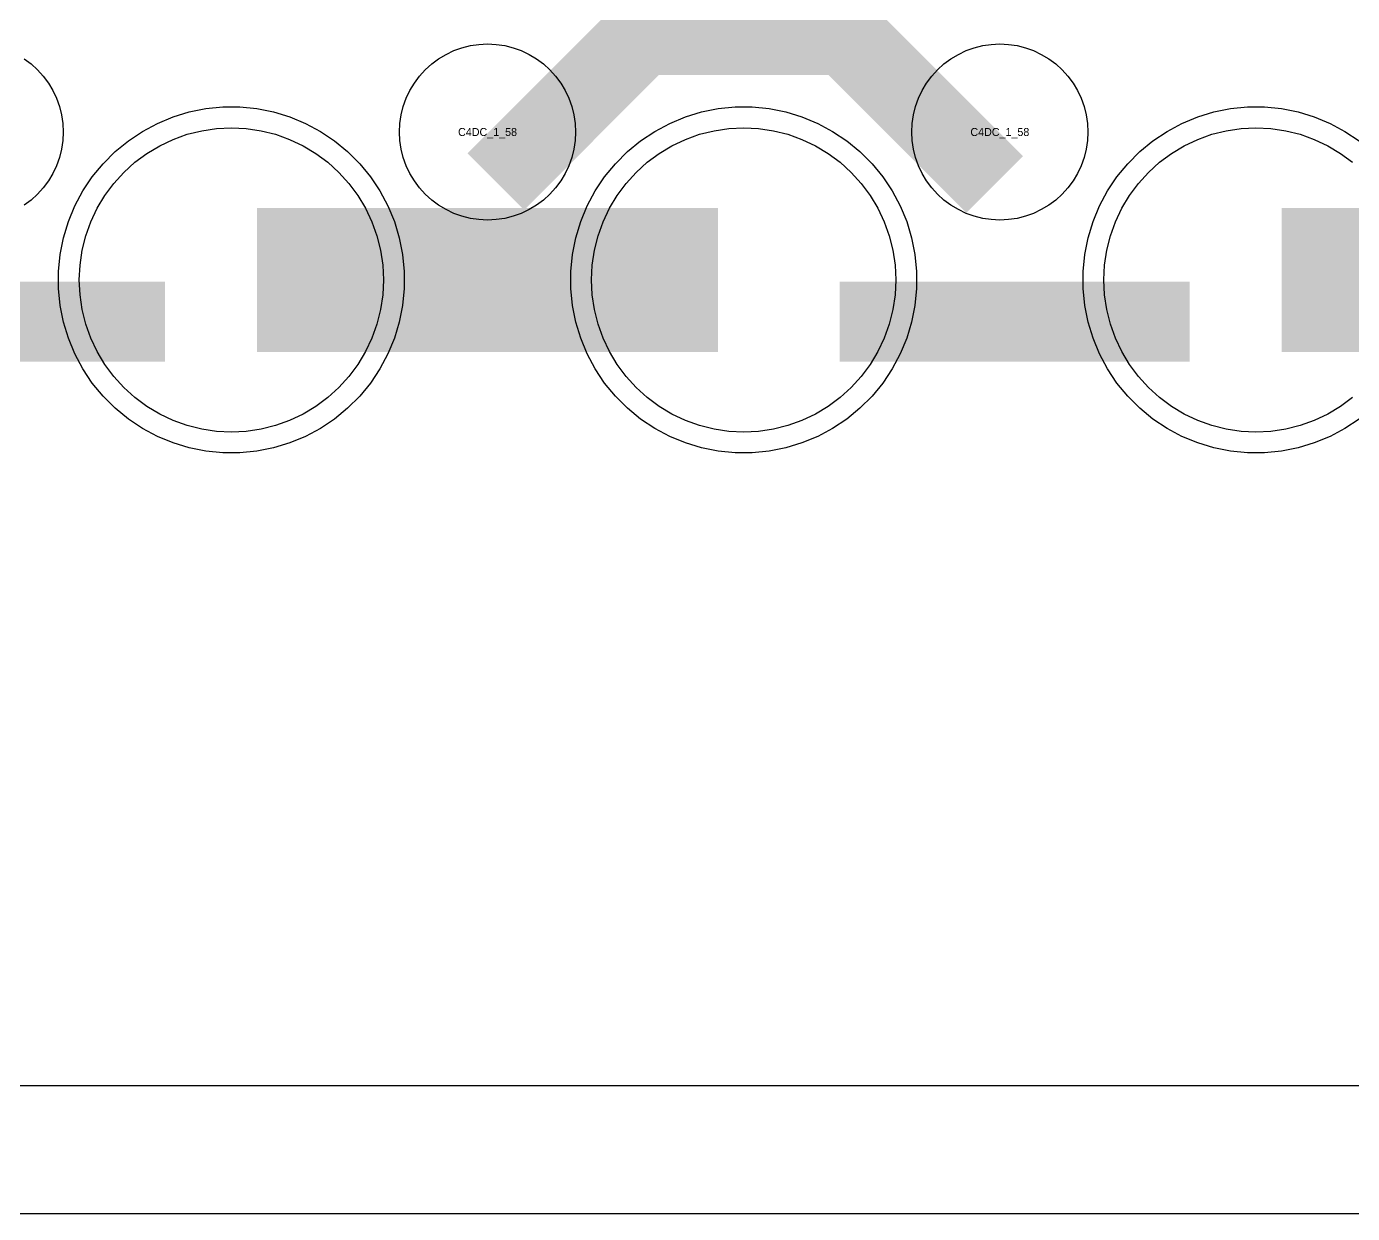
# Model space of a CAD drawing. Extents: x -11880 to 11880, y -14992 to 14992.
# Drawn here: x 6416 to 6830.1, y -14992.5 to -14621.9 of the extents above; entities that cross this region are included whole.
import ezdxf
from ezdxf.enums import TextEntityAlignment as Align

# ---------------------------------------------------------------- set-up
doc = ezdxf.new("R2010")
doc.units = 0
doc.header["$MEASUREMENT"] = 0
for name, color, linetype in [('GDS_775_DT_237', 138, 'CONTINUOUS'), ('OUTLINE', 30, 'CONTINUOUS'), ('RDL1_FS', 34, 'CONTINUOUS'), ('RDL_BS', 160, 'CONTINUOUS')]:
    doc.layers.add(name, color=color, linetype=linetype)

msp = doc.modelspace()

# ---------------------------------------------------------------- linework, layer by layer
at = {"layer": 'OUTLINE'}
for points in [[(-11880, -14992.5), (11880, -14992.5), (11880, 14992.5), (-11880, 14992.5)], [(-11840, -14952.5), (11840, -14952.5), (11840, 14952.5), (-11840, 14952.5)]]:
    msp.add_lwpolyline(points, close=True, dxfattribs=at)
at = {"layer": 'RDL1_FS'}
for points in [[(6480, -14748.509), (6475.343, -14748.28), (6470.732, -14747.596), (6466.209, -14746.464), (6461.819, -14744.892), (6457.605, -14742.9), (6453.605, -14740.502), (6449.86, -14737.724), (6446.406, -14734.594), (6443.276, -14731.14), (6440.498, -14727.395), (6438.1, -14723.395), (6436.108, -14719.181), (6434.536, -14714.791), (6433.404, -14710.268), (6432.72, -14705.657), (6432.491, -14701), (6432.72, -14696.343), (6433.404, -14691.732), (6434.536, -14687.209), (6436.108, -14682.819), (6438.1, -14678.605), (6440.498, -14674.605), (6443.276, -14670.86), (6446.406, -14667.406), (6449.86, -14664.276), (6453.605, -14661.498), (6457.605, -14659.1), (6461.819, -14657.108), (6466.209, -14655.536), (6470.732, -14654.404), (6475.343, -14653.72), (6480, -14653.491), (6484.657, -14653.72), (6489.268, -14654.404), (6493.791, -14655.536), (6498.181, -14657.108), (6502.395, -14659.1), (6506.395, -14661.498), (6510.14, -14664.276), (6513.594, -14667.406), (6516.724, -14670.86), (6519.502, -14674.605), (6521.9, -14678.605), (6523.892, -14682.819), (6525.464, -14687.209), (6526.596, -14691.732), (6527.28, -14696.343), (6527.509, -14701), (6527.28, -14705.657), (6526.596, -14710.268), (6525.464, -14714.791), (6523.892, -14719.181), (6521.9, -14723.395), (6519.502, -14727.395), (6516.724, -14731.14), (6513.594, -14734.594), (6510.14, -14737.724), (6506.395, -14740.502), (6502.395, -14742.9), (6498.181, -14744.892), (6493.791, -14746.464), (6489.268, -14747.596), (6484.657, -14748.28)], [(6640, -14748.509), (6635.343, -14748.28), (6630.732, -14747.596), (6626.209, -14746.464), (6621.819, -14744.892), (6617.605, -14742.9), (6613.605, -14740.502), (6609.86, -14737.724), (6606.406, -14734.594), (6603.276, -14731.14), (6600.498, -14727.395), (6598.1, -14723.395), (6596.108, -14719.181), (6594.536, -14714.791), (6593.404, -14710.268), (6592.72, -14705.657), (6592.491, -14701), (6592.72, -14696.343), (6593.404, -14691.732), (6594.536, -14687.209), (6596.108, -14682.819), (6598.1, -14678.605), (6600.498, -14674.605), (6603.276, -14670.86), (6606.406, -14667.406), (6609.86, -14664.276), (6613.605, -14661.498), (6617.605, -14659.1), (6621.819, -14657.108), (6626.209, -14655.536), (6630.732, -14654.404), (6635.343, -14653.72), (6640, -14653.491), (6644.657, -14653.72), (6649.268, -14654.404), (6653.791, -14655.536), (6658.181, -14657.108), (6662.395, -14659.1), (6666.395, -14661.498), (6670.14, -14664.276), (6673.594, -14667.406), (6676.724, -14670.86), (6679.502, -14674.605), (6681.9, -14678.605), (6683.892, -14682.819), (6685.464, -14687.209), (6686.596, -14691.732), (6687.28, -14696.343), (6687.509, -14701), (6687.28, -14705.657), (6686.596, -14710.268), (6685.464, -14714.791), (6683.892, -14719.181), (6681.9, -14723.395), (6679.502, -14727.395), (6676.724, -14731.14), (6673.594, -14734.594), (6670.14, -14737.724), (6666.395, -14740.502), (6662.395, -14742.9), (6658.181, -14744.892), (6653.791, -14746.464), (6649.268, -14747.596), (6644.657, -14748.28)]]:
    msp.add_lwpolyline(points, close=True, dxfattribs=at)
msp.add_lwpolyline([(6830.14, -14737.724), (6826.395, -14740.502), (6822.395, -14742.9), (6818.181, -14744.892), (6813.791, -14746.464), (6809.268, -14747.596), (6804.657, -14748.28), (6800, -14748.509), (6795.343, -14748.28), (6790.732, -14747.596), (6786.209, -14746.464), (6781.819, -14744.892), (6777.605, -14742.9), (6773.605, -14740.502), (6769.86, -14737.724), (6766.406, -14734.594), (6763.276, -14731.14), (6760.498, -14727.395), (6758.1, -14723.395), (6756.108, -14719.181), (6754.536, -14714.791), (6753.404, -14710.268), (6752.72, -14705.657), (6752.491, -14701), (6752.72, -14696.343), (6753.404, -14691.732), (6754.536, -14687.209), (6756.108, -14682.819), (6758.1, -14678.605), (6760.498, -14674.605), (6763.276, -14670.86), (6766.406, -14667.406), (6769.86, -14664.276), (6773.605, -14661.498), (6777.605, -14659.1), (6781.819, -14657.108), (6786.209, -14655.536), (6790.732, -14654.404), (6795.343, -14653.72), (6800, -14653.491), (6804.657, -14653.72), (6809.268, -14654.404), (6813.791, -14655.536), (6818.181, -14657.108), (6822.395, -14659.1), (6826.395, -14661.498), (6830.14, -14664.276)], dxfattribs=at)
for points in [[(6488.002, -14701, 45, 45, 0), (6560.002, -14701, 45, 45, 0)], [(6560.002, -14701, 45, 45, 0), (6632.002, -14701, 45, 45, 0)], [(6808.002, -14701, 45, 45, 0), (6880.002, -14701, 45, 45, 0)]]:
    msp.add_lwpolyline(points, format="xyseb", dxfattribs=at)
at = {"layer": 'RDL_BS'}
for points in [[(6562.562, -14670.314, 25, 25, 0), (6608.377, -14624.499, 25, 25, 0), (6641.93, -14624.499, 25, 25, 0)], [(6718.401, -14671.213, 25, 25, 0), (6671.687, -14624.499, 25, 25, 0), (6641.929, -14624.499, 25, 25, 0)], [(6350.016, -14714.013, 25, 25, 0), (6459.281, -14714.013, 25, 25, 0)], [(6670.016, -14714.013, 25, 25, 0), (6779.281, -14714.013, 25, 25, 0)]]:
    msp.add_lwpolyline(points, format="xyseb", dxfattribs=at)
for points in [[(6560, -14682.306), (6557.307, -14682.174), (6554.635, -14681.778), (6552.016, -14681.121), (6549.481, -14680.214), (6547.044, -14679.062), (6544.72, -14677.669), (6542.557, -14676.066), (6540.558, -14674.254), (6538.746, -14672.255), (6537.143, -14670.092), (6535.75, -14667.768), (6534.598, -14665.331), (6533.691, -14662.796), (6533.034, -14660.177), (6532.638, -14657.505), (6532.506, -14654.812), (6532.638, -14652.119), (6533.034, -14649.447), (6533.691, -14646.828), (6534.598, -14644.293), (6535.75, -14641.856), (6537.143, -14639.532), (6538.746, -14637.369), (6540.558, -14635.37), (6542.557, -14633.558), (6544.72, -14631.955), (6547.044, -14630.562), (6549.481, -14629.41), (6552.016, -14628.503), (6554.635, -14627.846), (6557.307, -14627.45), (6560, -14627.318), (6562.693, -14627.45), (6565.365, -14627.846), (6567.984, -14628.503), (6570.519, -14629.41), (6572.956, -14630.562), (6575.28, -14631.955), (6577.443, -14633.558), (6579.442, -14635.37), (6581.254, -14637.369), (6582.857, -14639.532), (6584.25, -14641.856), (6585.402, -14644.293), (6586.309, -14646.828), (6586.966, -14649.447), (6587.362, -14652.119), (6587.494, -14654.812), (6587.362, -14657.505), (6586.966, -14660.177), (6586.309, -14662.796), (6585.402, -14665.331), (6584.25, -14667.768), (6582.857, -14670.092), (6581.254, -14672.255), (6579.442, -14674.254), (6577.443, -14676.066), (6575.28, -14677.669), (6572.956, -14679.062), (6570.519, -14680.214), (6567.984, -14681.121), (6565.365, -14681.778), (6562.693, -14682.174)], [(6720, -14682.306), (6717.307, -14682.174), (6714.635, -14681.778), (6712.016, -14681.121), (6709.481, -14680.214), (6707.044, -14679.062), (6704.72, -14677.669), (6702.557, -14676.066), (6700.558, -14674.254), (6698.746, -14672.255), (6697.143, -14670.092), (6695.75, -14667.768), (6694.598, -14665.331), (6693.691, -14662.796), (6693.034, -14660.177), (6692.638, -14657.505), (6692.506, -14654.812), (6692.638, -14652.119), (6693.034, -14649.447), (6693.691, -14646.828), (6694.598, -14644.293), (6695.75, -14641.856), (6697.143, -14639.532), (6698.746, -14637.369), (6700.558, -14635.37), (6702.557, -14633.558), (6704.72, -14631.955), (6707.044, -14630.562), (6709.481, -14629.41), (6712.016, -14628.503), (6714.635, -14627.846), (6717.307, -14627.45), (6720, -14627.318), (6722.693, -14627.45), (6725.365, -14627.846), (6727.984, -14628.503), (6730.519, -14629.41), (6732.956, -14630.562), (6735.28, -14631.955), (6737.443, -14633.558), (6739.442, -14635.37), (6741.254, -14637.369), (6742.857, -14639.532), (6744.25, -14641.856), (6745.402, -14644.293), (6746.309, -14646.828), (6746.966, -14649.447), (6747.362, -14652.119), (6747.494, -14654.812), (6747.362, -14657.505), (6746.966, -14660.177), (6746.309, -14662.796), (6745.402, -14665.331), (6744.25, -14667.768), (6742.857, -14670.092), (6741.254, -14672.255), (6739.442, -14674.254), (6737.443, -14676.066), (6735.28, -14677.669), (6732.956, -14679.062), (6730.519, -14680.214), (6727.984, -14681.121), (6725.365, -14681.778), (6722.693, -14682.174)], [(6477.356, -14755), (6472.062, -14754.483), (6466.835, -14753.437), (6461.795, -14751.906), (6456.885, -14749.875), (6452.223, -14747.383), (6447.809, -14744.436), (6443.708, -14741.074), (6439.926, -14737.292), (6436.564, -14733.191), (6433.617, -14728.777), (6431.125, -14724.115), (6429.094, -14719.205), (6427.563, -14714.165), (6426.517, -14708.938), (6426, -14703.644), (6426, -14698.356), (6426.517, -14693.062), (6427.563, -14687.835), (6429.094, -14682.795), (6431.125, -14677.885), (6433.617, -14673.223), (6436.564, -14668.809), (6439.926, -14664.708), (6443.708, -14660.926), (6447.809, -14657.564), (6452.223, -14654.617), (6456.885, -14652.125), (6461.795, -14650.094), (6466.835, -14648.563), (6472.062, -14647.517), (6477.356, -14647), (6482.644, -14647), (6487.938, -14647.517), (6493.165, -14648.563), (6498.205, -14650.094), (6503.115, -14652.125), (6507.777, -14654.617), (6512.191, -14657.564), (6516.292, -14660.926), (6520.074, -14664.708), (6523.436, -14668.809), (6526.383, -14673.223), (6528.875, -14677.885), (6530.906, -14682.795), (6532.437, -14687.835), (6533.483, -14693.062), (6534, -14698.356), (6534, -14703.644), (6533.483, -14708.938), (6532.437, -14714.165), (6530.906, -14719.205), (6528.875, -14724.115), (6526.383, -14728.777), (6523.436, -14733.191), (6520.074, -14737.292), (6516.292, -14741.074), (6512.191, -14744.436), (6507.777, -14747.383), (6503.115, -14749.875), (6498.205, -14751.906), (6493.165, -14753.437), (6487.938, -14754.483), (6482.644, -14755)], [(6637.356, -14755), (6632.062, -14754.483), (6626.835, -14753.437), (6621.795, -14751.906), (6616.885, -14749.875), (6612.223, -14747.383), (6607.809, -14744.436), (6603.708, -14741.074), (6599.926, -14737.292), (6596.564, -14733.191), (6593.617, -14728.777), (6591.125, -14724.115), (6589.094, -14719.205), (6587.563, -14714.165), (6586.517, -14708.938), (6586, -14703.644), (6586, -14698.356), (6586.517, -14693.062), (6587.563, -14687.835), (6589.094, -14682.795), (6591.125, -14677.885), (6593.617, -14673.223), (6596.564, -14668.809), (6599.926, -14664.708), (6603.708, -14660.926), (6607.809, -14657.564), (6612.223, -14654.617), (6616.885, -14652.125), (6621.795, -14650.094), (6626.835, -14648.563), (6632.062, -14647.517), (6637.356, -14647), (6642.644, -14647), (6647.938, -14647.517), (6653.165, -14648.563), (6658.205, -14650.094), (6663.115, -14652.125), (6667.777, -14654.617), (6672.191, -14657.564), (6676.292, -14660.926), (6680.074, -14664.708), (6683.436, -14668.809), (6686.383, -14673.223), (6688.875, -14677.885), (6690.906, -14682.795), (6692.437, -14687.835), (6693.483, -14693.062), (6694, -14698.356), (6694, -14703.644), (6693.483, -14708.938), (6692.437, -14714.165), (6690.906, -14719.205), (6688.875, -14724.115), (6686.383, -14728.777), (6683.436, -14733.191), (6680.074, -14737.292), (6676.292, -14741.074), (6672.191, -14744.436), (6667.777, -14747.383), (6663.115, -14749.875), (6658.205, -14751.906), (6653.165, -14753.437), (6647.938, -14754.483), (6642.644, -14755)]]:
    msp.add_lwpolyline(points, close=True, dxfattribs=at)
for points in [[(6415.28, -14631.955), (6417.443, -14633.558), (6419.442, -14635.37), (6421.254, -14637.369), (6422.857, -14639.532), (6424.25, -14641.856), (6425.402, -14644.293), (6426.309, -14646.828), (6426.966, -14649.447), (6427.362, -14652.119), (6427.494, -14654.812), (6427.362, -14657.505), (6426.966, -14660.177), (6426.309, -14662.796), (6425.402, -14665.331), (6424.25, -14667.768), (6422.857, -14670.092), (6421.254, -14672.255), (6419.442, -14674.254), (6417.443, -14676.066), (6415.28, -14677.669)], [(6832.191, -14744.436), (6827.777, -14747.383), (6823.115, -14749.875), (6818.205, -14751.906), (6813.165, -14753.437), (6807.938, -14754.483), (6802.644, -14755), (6797.356, -14755), (6792.062, -14754.483), (6786.835, -14753.437), (6781.795, -14751.906), (6776.885, -14749.875), (6772.223, -14747.383), (6767.809, -14744.436), (6763.708, -14741.074), (6759.926, -14737.292), (6756.564, -14733.191), (6753.617, -14728.777), (6751.125, -14724.115), (6749.094, -14719.205), (6747.563, -14714.165), (6746.517, -14708.938), (6746, -14703.644), (6746, -14698.356), (6746.517, -14693.062), (6747.563, -14687.835), (6749.094, -14682.795), (6751.125, -14677.885), (6753.617, -14673.223), (6756.564, -14668.809), (6759.926, -14664.708), (6763.708, -14660.926), (6767.809, -14657.564), (6772.223, -14654.617), (6776.885, -14652.125), (6781.795, -14650.094), (6786.835, -14648.563), (6792.062, -14647.517), (6797.356, -14647), (6802.644, -14647), (6807.938, -14647.517), (6813.165, -14648.563), (6818.205, -14650.094), (6823.115, -14652.125), (6827.777, -14654.617), (6832.191, -14657.564)]]:
    msp.add_lwpolyline(points, dxfattribs=at)

# ---------------------------------------------------------------- texts
at = {"layer": 'GDS_775_DT_237'}
for p in [(6560, -14654.812), (6560, -14654.812), (6720, -14654.812), (6720, -14654.812)]:
    msp.add_text('C4DC_1_58', height=2.5, dxfattribs=at).set_placement(p, align=Align.MIDDLE_CENTER)

doc.saveas('drawing.dxf')
